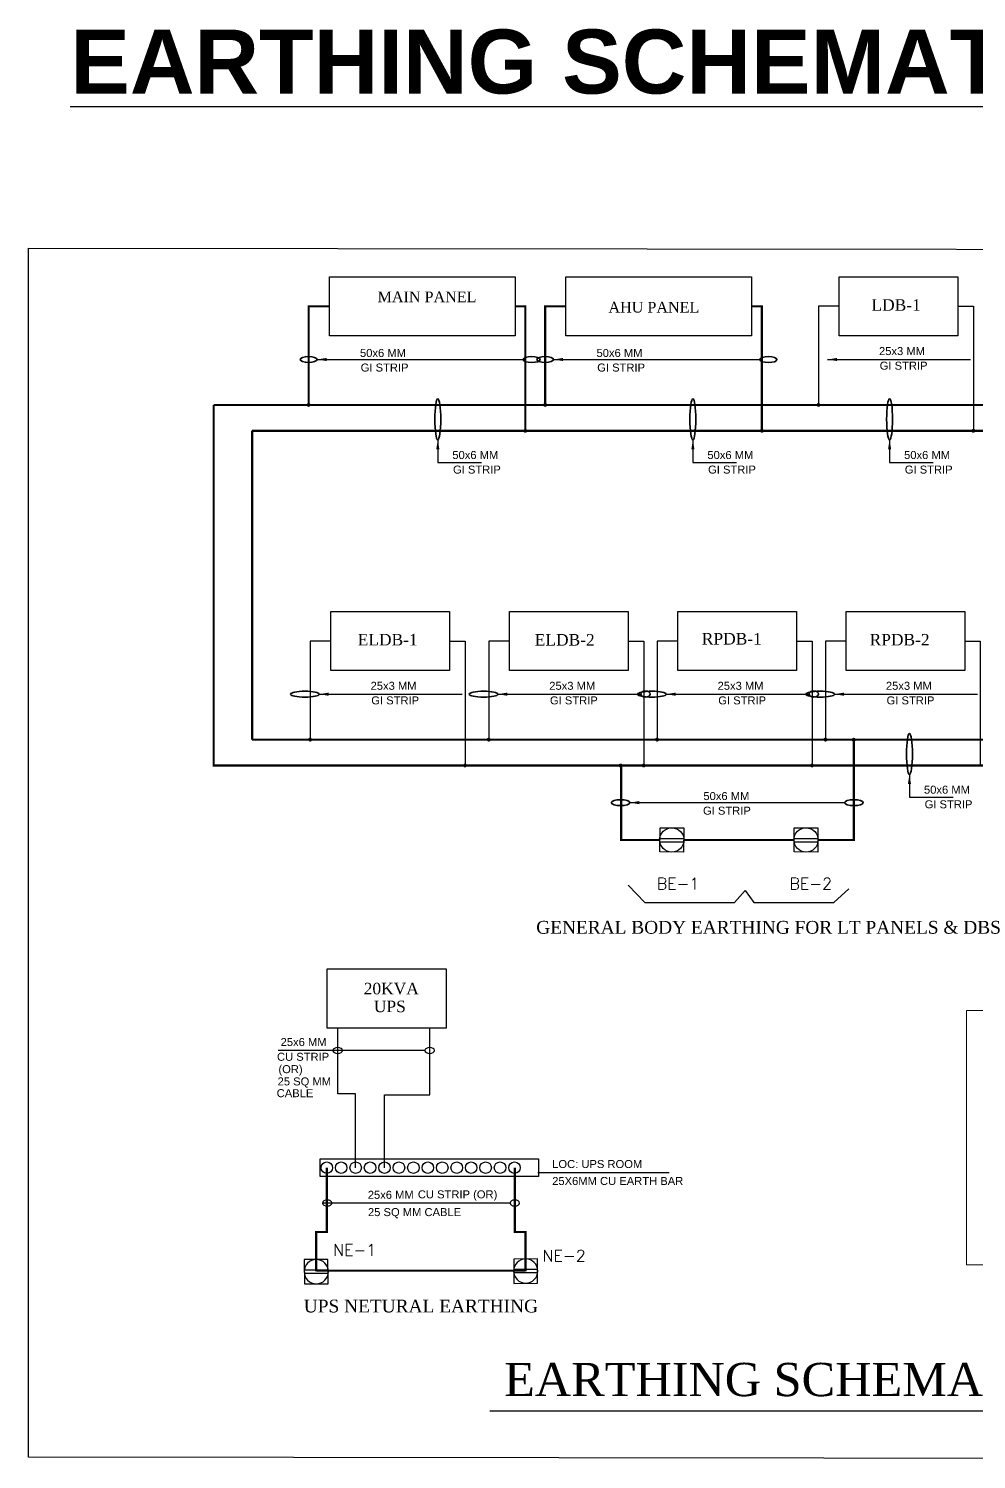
# Model space of a CAD drawing. Extents: x 2982526 to 3410143, y -1442121 to -1332990.
# Drawn here: x 3155786 to 3177991, y -1434266 to -1400733 of the extents above; entities that cross this region are included whole.
import ezdxf
from ezdxf.enums import TextEntityAlignment as Align

# ---------------------------------------------------------------- set-up
doc = ezdxf.new("R2010")
doc.units = 0
doc.header["$MEASUREMENT"] = 0
doc.linetypes.add('CONTINOUS', pattern=[0])
doc.linetypes.add('CU STRIP', pattern=[1.125, 0.75, -0.125, 0.125, -0.125])
doc.layers.add('EP', color=3, linetype='Continuous')
doc.layers.add('TITLE', color=7, linetype='Continuous')
doc.layers.add('TXT', color=7, linetype='Continuous', lineweight=18)
doc.styles.add('ARIAL', font='arial.ttf')
doc.styles.add('ROMANS', font='romans.shx')
doc.styles.add('ROMANT', font='romant.shx')
doc.styles.add('TIMES_R', font='times.ttf', dxfattribs={"height": 1.25})
doc.linetypes.add('GI_CABLE_SUPPLY', pattern='A,12.7,-5.08,["GI",Standard,S=2.54,R=0,X=-2.54,Y=-1.27],-5.08', length=22.86)
doc.dimstyles.new('cab.dim', dxfattribs={"dimscale": 1.1, "dimtxt": 115, "dimasz": 100, "dimexe": 10, "dimexo": 50, "dimgap": 35, "dimtad": 1, "dimdec": 0, "dimzin": 0, "dimdsep": 46, "dimtxsty": 'ROMANS', "dimcen": 0, "dimdle": 100, "dimclrd": 8, "dimclre": 8, "dimclrt": 7, "dimadec": 0, "dimazin": 0, "dimtfac": 1, "dimtdec": 0, "dimtofl": 0, "dimtmove": 0, "dimatfit": 3, "dimfxl": 1, "dimtolj": 1, "dimtzin": 0, "dimarcsym": 0})

# ---------------------------------------------------------------- blocks, each defined once
blk = doc.blocks.new('EPP')
at = {"layer": 'EP'}
for p, q in [((-6452.69, 4630.08), (-6461.87, 4630.01)), ((-6461.87, 4630.01), (-6461.81, 4621.08)), ((-6457.81, 4630.04), (-6457.75, 4621.11)), ((-6456.57, 4630.05), (-6456.51, 4621.12)), ((-6452.63, 4621.15), (-6452.69, 4630.08)), ((-6461.81, 4621.08), (-6452.63, 4621.15))]:
    blk.add_line(p, q, dxfattribs=at)
at = {"layer": 'EP', "extrusion": (0, 0, -1)}
blk.add_ellipse((-6457.25, 4625.58), major_axis=(-0.03, 4.59), ratio=0.999999, start_param=3.14159219408171, end_param=9.424777501261296, dxfattribs=at)
blk = doc.blocks.new('BB')
at = {"layer": 'EP', "color": 6}
for p, q in [((463866, 128971), (464143, 128971)), ((463866, 128932), (464143, 128932))]:
    blk.add_line(p, q, dxfattribs=at)
blk.add_lwpolyline([(463866, 129097), (464143, 129097), (464143, 128812), (463866, 128812)], close=True, dxfattribs=at)
blk.add_circle((464005, 128954), 142, dxfattribs=at)
blk = doc.blocks.new('Earthing')
at = {"layer": 'TXT', "color": 7}
for p, q in [((-542.5, 338.8), (-275, 338.8)), ((-542.5, 0), (-542.5, 338.8))]:
    blk.add_line(p, q, dxfattribs=at)
blk.add_lwpolyline([(-277.6, 0), (-542.5, 0)], dxfattribs=at)

msp = doc.modelspace()

# ---------------------------------------------------------------- linework, layer by layer
at = {"layer": 'EP', "color": 7, "lineweight": -3}
for p, q in [((3165071.3, -1424681.2), (3161636.4, -1424684.4)), ((3167717.1, -1427543.1), (3170796.9, -1427543.1)), ((3167065.5, -1428261.1), (3162670.2, -1428261.1)), ((3166589.7, -1433125.4), (3179560, -1433125.4))]:
    msp.add_line(p, q, dxfattribs=at)
at = {"layer": 'EP', "color": 0, "linetype": 'CONTINOUS', "lineweight": -3, "ltscale": 0.2}
msp.add_lwpolyline([(3155785.9, -1405877.8), (3199259.8, -1405926.4), (3199259.8, -1434266), (3155785.9, -1434217.4)], close=True, dxfattribs=at)
at = {"layer": 'EP', "color": 6}
for points in [[(3167182.1, -1407935.6), (3162832.2, -1407935.6), (3162832.2, -1406547.8), (3167182.1, -1406547.8)], [(3167182.1, -1407935.6), (3162832.2, -1407935.6), (3162832.2, -1406547.8), (3167182.1, -1406547.8)], [(3172723.5, -1407935.6), (3168373.6, -1407935.6), (3168373.6, -1406547.8), (3172723.5, -1406547.8)], [(3172723.5, -1407935.6), (3168373.6, -1407935.6), (3168373.6, -1406547.8), (3172723.5, -1406547.8)], [(3177560.7, -1407935.6), (3174777.5, -1407935.6), (3174777.5, -1406547.8), (3177560.7, -1406547.8)], [(3177560.7, -1407935.6), (3174777.5, -1407935.6), (3174777.5, -1406547.8), (3177560.7, -1406547.8)], [(3165648.5, -1415780), (3162865.2, -1415780), (3162865.2, -1414392.2), (3165648.5, -1414392.2)], [(3165648.5, -1415780), (3162865.2, -1415780), (3162865.2, -1414392.2), (3165648.5, -1414392.2)], [(3169834.8, -1415780), (3167051.5, -1415780), (3167051.5, -1414392.2), (3169834.8, -1414392.2)], [(3169834.8, -1415780), (3167051.5, -1415780), (3167051.5, -1414392.2), (3169834.8, -1414392.2)], [(3173778.4, -1415780), (3170995.2, -1415780), (3170995.2, -1414392.2), (3173778.4, -1414392.2)], [(3173778.4, -1415780), (3170995.2, -1415780), (3170995.2, -1414392.2), (3173778.4, -1414392.2)], [(3177722, -1415780), (3174938.8, -1415780), (3174938.8, -1414392.2), (3177722, -1414392.2)], [(3177722, -1415780), (3174938.8, -1415780), (3174938.8, -1414392.2), (3177722, -1414392.2)], [(3165567, -1424157.8), (3162783.7, -1424157.8), (3162783.7, -1422770), (3165567, -1422770)], [(3165567, -1424157.8), (3162783.7, -1424157.8), (3162783.7, -1422770), (3165567, -1422770)]]:
    msp.add_lwpolyline(points, close=True, dxfattribs=at)
at = {"layer": 'EP', "color": 1, "linetype": 'GI_CABLE_SUPPLY', "ltscale": 10, "const_width": 50}
for points in [[(3162832.2, -1407241.7), (3162346.9, -1407241.7), (3162346.9, -1409552.6)], [(3167182.1, -1407241.7), (3167424.7, -1407241.7), (3167424.7, -1410159.2)], [(3168373.6, -1407241.7), (3167888.3, -1407241.7), (3167888.3, -1409552.6)], [(3172723.5, -1407241.7), (3172966.1, -1407241.7), (3172966.1, -1410159.2)], [(3160120.3, -1409552.6), (3185274.7, -1409552.6)], [(3187609.1, -1418003.6), (3160120.3, -1418003.6), (3160120.3, -1409552.6)], [(3161022.8, -1410159.2), (3185274.7, -1410159.2)], [(3161022.8, -1417397), (3161022.8, -1410159.2)], [(3161022.8, -1417397), (3187530.3, -1417397)], [(3174292.8, -1419747.7), (3175121.4, -1419747.7), (3175121.4, -1417397)], [(3170570.4, -1419747.7), (3169669.6, -1419747.7), (3169669.6, -1418003.6)], [(3171147.9, -1419747.7), (3173707.8, -1419747.7)]]:
    msp.add_lwpolyline(points, dxfattribs=at)
at = {"layer": 'EP', "color": 5}
for points in [[(3174777.5, -1407241.7), (3174292.2, -1407241.7), (3174292.2, -1409552.6)], [(3177560.7, -1407241.7), (3177922.5, -1407241.7), (3177922.5, -1410159.2)], [(3162865.2, -1415086.1), (3162379.9, -1415086.1), (3162379.9, -1417397)], [(3165648.5, -1415086.1), (3166010.2, -1415086.1), (3166010.2, -1418003.6)], [(3167051.5, -1415086.1), (3166566.2, -1415086.1), (3166566.2, -1417397)], [(3169834.8, -1415086.1), (3170196.5, -1415086.1), (3170196.5, -1418003.6)], [(3170995.2, -1415086.1), (3170509.8, -1415086.1), (3170509.8, -1417397)], [(3173778.4, -1415086.1), (3174140.2, -1415086.1), (3174140.2, -1418003.6)], [(3174938.8, -1415086.1), (3174453.5, -1415086.1), (3174453.5, -1417397)], [(3177722, -1415086.1), (3178083.8, -1415086.1), (3178083.8, -1418003.6)]]:
    msp.add_lwpolyline(points, dxfattribs=at)
at = {"layer": 'EP', "color": 7, "lineweight": 35, "const_width": 44.5}
for points in [[(3162323.5, -1409552.6, 1), (3162370.3, -1409552.6, 1)], [(3167864.9, -1409552.6, 1), (3167911.7, -1409552.6, 1)], [(3174268.8, -1409552.6, 1), (3174315.6, -1409552.6, 1)], [(3167401.3, -1410159.2, 1), (3167448.1, -1410159.2, 1)], [(3172942.7, -1410159.2, 1), (3172989.5, -1410159.2, 1)], [(3177899.1, -1410159.2, 1), (3177945.9, -1410159.2, 1)], [(3162356.5, -1417397, 1), (3162403.3, -1417397, 1)], [(3166542.8, -1417397, 1), (3166589.6, -1417397, 1)], [(3170486.4, -1417397, 1), (3170533.2, -1417397, 1)], [(3174430.1, -1417397, 1), (3174476.9, -1417397, 1)], [(3175095.4, -1417400.1, 1), (3175142.2, -1417400.1, 1)], [(3165986.8, -1418003.6, 1), (3166033.6, -1418003.6, 1)], [(3169631.1, -1418003.6, 1), (3169677.9, -1418003.6, 1)], [(3170173.1, -1418003.6, 1), (3170219.9, -1418003.6, 1)], [(3174116.8, -1418003.6, 1), (3174163.6, -1418003.6, 1)]]:
    msp.add_lwpolyline(points, format="xyb", close=True, dxfattribs=at)
at = {"layer": 'EP', "color": 7, "lineweight": -3}
msp.add_lwpolyline([(3169833.6, -1420811.5), (3170223.6, -1421211.5), (3172323.6, -1421211.5), (3172573.6, -1420931.5), (3172773.6, -1421211.5), (3174653.6, -1421211.5), (3175003.6, -1420891.5)], dxfattribs=at)
at = {"layer": 'EP', "color": 140}
for points in [[(3163448.3, -1427429.2), (3163448.3, -1425696.5), (3163030.6, -1425696.5), (3163030.6, -1424157.8)], [(3164124.7, -1427429.2), (3164124.7, -1425721.3), (3165186.1, -1425721.3), (3165186.1, -1424157.8)]]:
    msp.add_lwpolyline(points, dxfattribs=at)
at = {"layer": 'EP', "color": 3, "linetype": 'CU STRIP', "ltscale": 10, "const_width": 50}
for points in [[(3162771.8, -1427429.2), (3162771.8, -1428938.8), (3162523.3, -1428938.8), (3162523.3, -1429857.4)], [(3167177.8, -1427429.2), (3167177.8, -1428938.8), (3167426.3, -1428938.8), (3167426.3, -1429857.4)], [(3162523.3, -1429844.3), (3167426.3, -1429844.3)]]:
    msp.add_lwpolyline(points, dxfattribs=at)
at = {"layer": 'EP', "color": 7}
msp.add_lwpolyline([(3162618, -1427224.1), (3167730.5, -1427224.1), (3167730.5, -1427634.2), (3162618, -1427634.2)], close=True, dxfattribs=at)
for centre in [(3162771.8, -1427429.2), (3163110, -1427429.2), (3163448.3, -1427429.2), (3163786.5, -1427429.2), (3164124.7, -1427429.2), (3164463, -1427429.2), (3164801.2, -1427429.2), (3165139.4, -1427429.2), (3165477.7, -1427429.2), (3165815.9, -1427429.2), (3166154.1, -1427429.2), (3166492.4, -1427429.2), (3166830.6, -1427429.2), (3167168.8, -1427429.2)]:
    msp.add_circle(centre, 135.3, dxfattribs=at)
at = {"layer": 'EP', "color": 7, "lineweight": 35, "extrusion": (0, 0, -1)}
for centre, major_axis, ratio in [((3162346.9, -1408488.1), (-198.8, 0), 0.3480334), ((3167570.6, -1408490.5), (-198.8, 0), 0.3480334), ((3167888.3, -1408488.1), (-198.8, 0), 0.3480334), ((3173118.1, -1408490.5), (-198.8, 0), 0.3480334), ((3165373.1, -1409889.4), (0, 481.4), 0.1437623), ((3171349.2, -1409889.4), (0, 481.4), 0.1437623), ((3175958.2, -1409889.4), (0, 481.4), 0.1437623), ((3162258.7, -1416332.5), (-335, 0), 0.2065872), ((3166445, -1416332.5), (-335, 0), 0.2065872), ((3170388.7, -1416332.5), (-335, 0), 0.2065872), ((3170239.9, -1416329), (-112.4, 0), 0.6155194), ((3174332.3, -1416332.5), (-335, 0), 0.2065872), ((3174183.6, -1416329), (-112.4, 0), 0.6155194), ((3176423.4, -1417733.8), (0, 481.4), 0.1437623), ((3169654.5, -1418873.9), (-216.2, 0), 0.320065), ((3175120.8, -1418873.9), (-216.2, 0), 0.320065)]:
    msp.add_ellipse(centre, major_axis=major_axis, ratio=ratio, dxfattribs=at)
at = {"layer": 'EP', "color": 7, "lineweight": -3, "extrusion": (0, 0, -1)}
for centre in [(3163028.3, -1424681.3), (3165183.7, -1424681.3), (3162782.5, -1428258), (3167177.8, -1428258)]:
    msp.add_ellipse(centre, major_axis=(-112.4, 0), ratio=0.6155194, dxfattribs=at)

# ---------------------------------------------------------------- block references
at = {"layer": 'EP', "color": 1, "lineweight": -2, "xscale": -62.05976694199475, "yscale": 62.05976694199477, "zscale": 62.05976694199477, "rotation": 90.04722843635732}
for p in [(3458248.2, -1820246.3, 0), (3461393, -1820246.3, 0)]:
    msp.add_blockref('EPP', p, dxfattribs=at)
at = {"layer": 'EP', "color": 7, "linetype": 'ByBlock', "xscale": 17.600327341887, "yscale": 17.600327341887, "zscale": 17.600327341887}
msp.add_blockref('Earthing', (3187311.2, -1429705.5), dxfattribs=at)
at = {"layer": 'EP', "xscale": -2.00134532593688, "yscale": 2.00134532593688, "zscale": 2.00134532593688, "rotation": 180.345849970315}
for p in [(2232349.1, -1177394.7), (2237257.9, -1177381.5)]:
    msp.add_blockref('BB', p, dxfattribs=at)

# ---------------------------------------------------------------- texts
at = {"layer": 'EP', "color": 7}
for s, height, style, p in [('MAIN PANEL', 250, 'TIMES_R', (3165120.2, -1407144.7)), ('AHU PANEL', 250, 'TIMES_R', (3170435.9, -1407388.1)), ('LDB-1', 270, 'TIMES_R', (3176110.8, -1407345.2)), ('ELDB-1', 270, 'TIMES_R', (3164198.6, -1415189.6)), ('ELDB-2', 270, 'TIMES_R', (3168346.4, -1415193.1)), ('RPDB-1', 270, 'TIMES_R', (3172261.5, -1415168.6)), ('RPDB-2', 270, 'TIMES_R', (3176193.1, -1415190.1)), ('BE-1', 270, 'ROMANT', (3171003.6, -1420907.2, 0)), ('BE-2', 270, 'ROMANT', (3174111.3, -1420907.2, 0)), ('20KVA ', 270, 'TIMES_R', (3164333.7, -1423366.9)), ('UPS', 270, 'TIMES_R', (3164249.7, -1423784.6)), ('NE-1', 270, 'ROMANT', (3163424.8, -1429494.5, 0)), ('NE-2', 270, 'ROMANT', (3168333.6, -1429630.6, 0))]:
    msp.add_text(s, height=height, dxfattribs=dict(at, style=style)).set_placement(p, align=Align.CENTER)
at = {"layer": 'EP', "color": 7, "lineweight": -3}
for s, height, style, p in [('50x6 MM ', 187.5, 'ARIAL', (3163550, -1408428.7)), ('50x6 MM ', 187.5, 'ARIAL', (3169091.3, -1408428.7)), ('25x3 MM ', 187.5, 'ARIAL', (3175710.3, -1408384.8)), ('GI STRIP', 187.5, 'ARIAL', (3163566.2, -1408770.8)), ('GI STRIP', 187.5, 'ARIAL', (3169107.5, -1408770.8)), ('GI STRIP', 187.5, 'ARIAL', (3175726.5, -1408726.9)), ('50x6 MM ', 187.5, 'ARIAL', (3165713, -1410820)), ('50x6 MM ', 187.5, 'ARIAL', (3171689.1, -1410820)), ('50x6 MM ', 187.5, 'ARIAL', (3176298.1, -1410820)), ('GI STRIP', 187.5, 'ARIAL', (3165729.2, -1411162.1)), ('GI STRIP', 187.5, 'ARIAL', (3171705.3, -1411162.1)), ('GI STRIP', 187.5, 'ARIAL', (3176314.3, -1411162.1)), ('25x3 MM ', 187.5, 'ARIAL', (3163798, -1416229.2)), ('25x3 MM ', 187.5, 'ARIAL', (3167984.3, -1416229.2)), ('25x3 MM ', 187.5, 'ARIAL', (3171927.9, -1416229.2)), ('25x3 MM ', 187.5, 'ARIAL', (3175871.6, -1416229.2)), ('GI STRIP', 187.5, 'ARIAL', (3163814.2, -1416571.3)), ('GI STRIP', 187.5, 'ARIAL', (3168000.5, -1416571.3)), ('GI STRIP', 187.5, 'ARIAL', (3171944.1, -1416571.3)), ('GI STRIP', 187.5, 'ARIAL', (3175887.8, -1416571.3)), ('50x6 MM ', 187.5, 'ARIAL', (3171595.5, -1418813.8)), ('50x6 MM ', 187.5, 'ARIAL', (3176763.3, -1418664.4)), ('GI STRIP', 187.5, 'ARIAL', (3171586.7, -1419155.9)), ('GI STRIP', 187.5, 'ARIAL', (3176779.5, -1419006.5)), ('GENERAL BODY EARTHING FOR LT PANELS & DBS', 300, 'TIMES_R', (3167678.6, -1421946.1)), ('25x6 MM ', 187.5, 'ARIAL', (3161689.9, -1424578.3)), ('CU STRIP', 187.5, 'ARIAL', (3161605.4, -1424924.3)), ('(OR)', 187.5, 'ARIAL', (3161638.8, -1425214)), ('25 SQ MM ', 187.5, 'ARIAL', (3161620, -1425501.7)), ('CABLE ', 187.5, 'ARIAL', (3161598.2, -1425776.9)), ('LOC: UPS ROOM', 187.5, 'ARIAL', (3168053, -1427437.7)), ('25X6MM CU EARTH BAR', 187.5, 'ARIAL', (3168053, -1427834.9)), ('25x6 MM ', 187.5, 'ARIAL', (3163731.7, -1428158.9)), ('CU STRIP (OR)', 187.5, 'ARIAL', (3164905.1, -1428148.2)), ('25 SQ MM CABLE ', 187.5, 'ARIAL', (3163736.7, -1428564.2)), ('UPS NETURAL EARTHING', 300, 'TIMES_R', (3162233.1, -1430822.6)), ('EARTHING SCHEMATIC', 780, 'TIMES_R', (3166926.3, -1432783.6))]:
    msp.add_text(s, height=height, dxfattribs=dict(at, style=style)).set_placement(p)
at = {"layer": 'TITLE', "color": 18, "true_color": 0x000000, "insert": (3173348.6, -1400755.7), "char_height": 1500, "width": 36564.74, "attachment_point": 2, "style": 'ARIAL'}
msp.add_mtext('{\\L\\fArial|b1|i0|c0|p34;EARTHING SCHEMATIC LAYOUT}', dxfattribs=at)

# ---------------------------------------------------------------- leaders
at = {"layer": 'EP'}
for points in [[(3162545.2, -1408488.1), (3167371.9, -1408488.1)], [(3168086.6, -1408488.1), (3172919.3, -1408490)], [(3174505.4, -1408488.1), (3177853.5, -1408484.5)], [(3165373.1, -1410370.8), (3165373.1, -1410902.3), (3166395.9, -1410902.3)], [(3171349.2, -1410370.8), (3171349.2, -1410902.3), (3172372, -1410902.3)], [(3175958.2, -1410370.8), (3175958.2, -1410902.3), (3176981, -1410902.3)], [(3162593.2, -1416332.5), (3165941.2, -1416329)], [(3166779.5, -1416332.5), (3170127.5, -1416329)], [(3170723.1, -1416332.5), (3174071.1, -1416329)], [(3174666.8, -1416332.5), (3178014.8, -1416329)], [(3176423.4, -1418215.2), (3176423.4, -1418746.7), (3177446.2, -1418746.7)], [(3169870.8, -1418873.9), (3174904.6, -1418873.9)]]:
    msp.add_leader(points, dimstyle='cab.dim', override={"dimasz": 200, "dimtad": 0, "dimclrd": 7}, dxfattribs=at)

doc.saveas('drawing.dxf')
